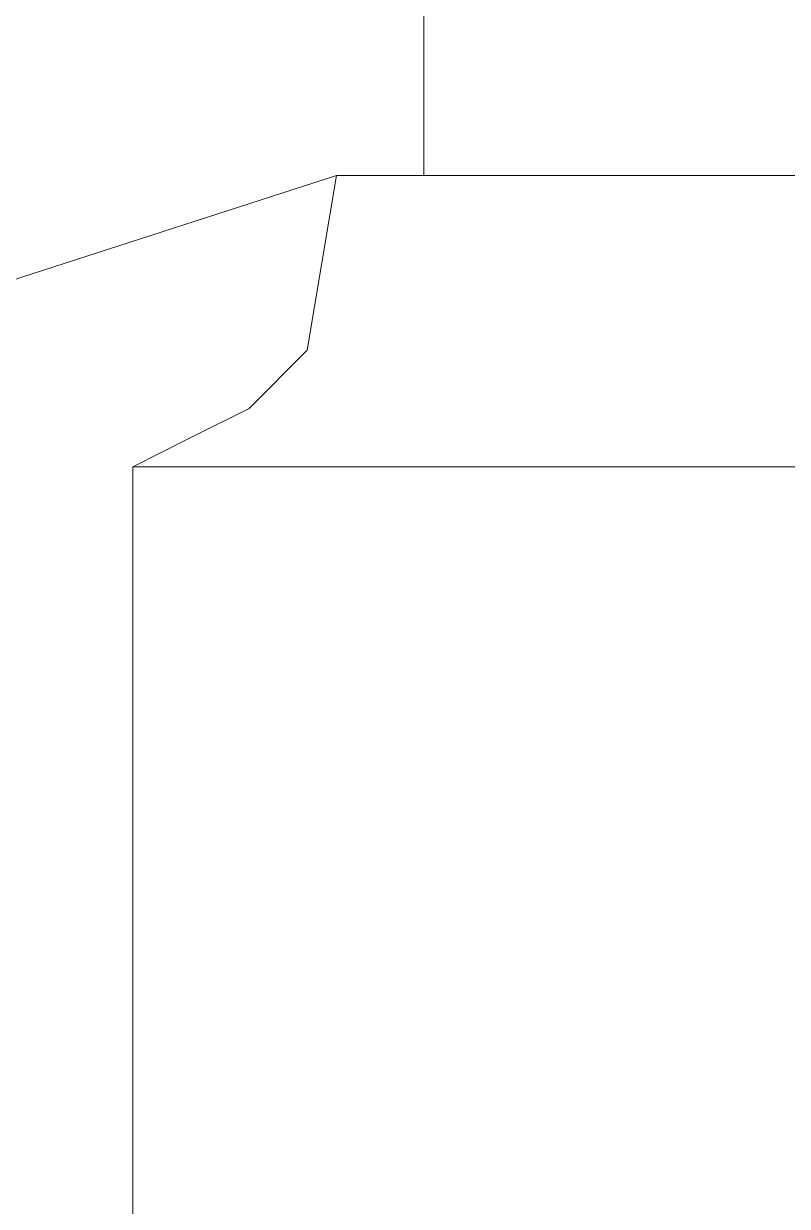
# Model space of a CAD drawing. Header units: millimetres. Extents: x 28 to 201, y 462 to 575.
# Drawn here: x 123.06967 to 123.09278, y 556.44085 to 556.47661 of the extents above; entities that cross this region are included whole.
import ezdxf

# ---------------------------------------------------------------- set-up
doc = ezdxf.new("R2010")
doc.units = ezdxf.units.MM
doc.layers.add('1- 3', color=3, linetype='Continuous')

# ---------------------------------------------------------------- blocks, each defined once
blk = doc.blocks.new('CTOBOM')
at = {"color": 0, "lineweight": 20}
for points in [[(8.975357, -0.363405), (8.980638, -0.361644), (8.982398, -0.359884), (8.983278, -0.359004), (8.984158, -0.356364), (8.984158, -0.48838)], [(8.975357, -0.482219), (8.975357, -0.363405)], [(8.975357, -0.479579), (8.772932, -0.479579)], [(8.975357, -0.482219), (8.975357, -0.479579)], [(8.984158, -0.479579), (8.984158, -0.48838)], [(8.984158, -0.48838), (8.983278, -0.48662), (8.982398, -0.48486), (8.980638, -0.4831), (8.975357, -0.482219)], [(8.984158, -0.509503), (8.975357, -0.482219)], [(8.984158, -0.48838), (8.983278, -0.48662), (8.982398, -0.48486), (8.980638, -0.4831), (8.975357, -0.482219)], [(8.984158, -0.509503), (8.975357, -0.482219)], [(9.019363, -0.482219), (9.014962, -0.4831), (9.013202, -0.48486), (9.012322, -0.48662), (9.010562, -0.48838), (8.984158, -0.48838)], [(9.019363, -0.482219), (9.014962, -0.4831), (9.013202, -0.48486), (9.012322, -0.48662), (9.010562, -0.48838), (8.984158, -0.48838)]]:
    blk.add_lwpolyline(points, dxfattribs=at)

msp = doc.modelspace()

# ---------------------------------------------------------------- block references
at = {"layer": '1- 3', "rotation": 270}
msp.add_blockref('CTOBOM', (123.561354, 565.447376), dxfattribs=at)

doc.saveas('drawing.dxf')
